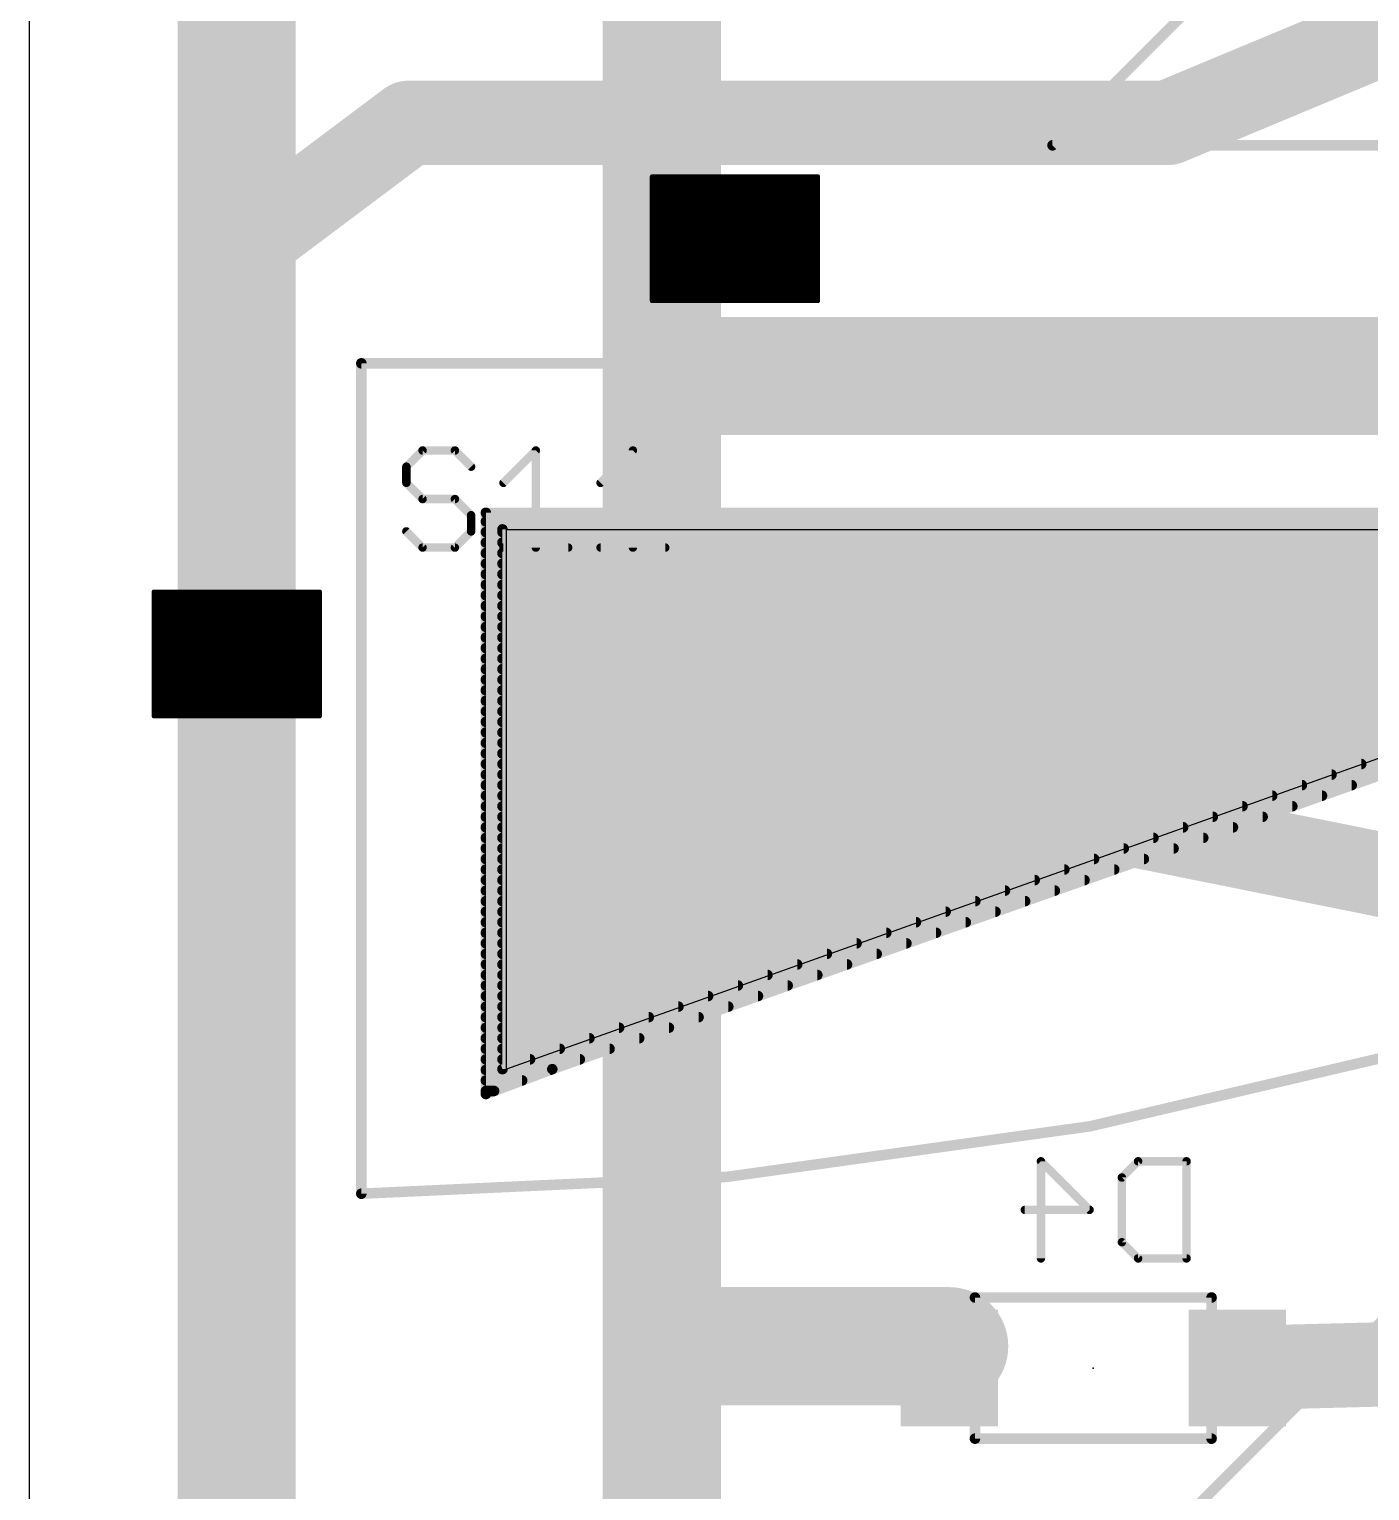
# Model space of a CAD drawing. Extents: x 0 to 82, y 0 to 110.
# Drawn here: x 0 to 16.15, y 40.42 to 58.02 of the extents above; entities that cross this region are included whole.
import ezdxf

# ---------------------------------------------------------------- set-up
doc = ezdxf.new("R2010")
doc.units = 0
for name, color, linetype in [('1', 22, 'CONTINUOUS'), ('16', 175, 'CONTINUOUS'), ('17', 82, 'CONTINUOUS'), ('18', 82, 'CONTINUOUS'), ('20', 7, 'CONTINUOUS'), ('21', 253, 'CONTINUOUS'), ('22', 253, 'CONTINUOUS'), ('23', 7, 'CONTINUOUS'), ('24', 7, 'CONTINUOUS'), ('25', 253, 'CONTINUOUS'), ('26', 253, 'CONTINUOUS'), ('29', 253, 'CONTINUOUS'), ('30', 253, 'CONTINUOUS'), ('31', 253, 'CONTINUOUS'), ('32', 253, 'CONTINUOUS')]:
    doc.layers.add(name, color=color, linetype=linetype)

# ---------------------------------------------------------------- blocks, each defined once
blk = doc.blocks.new('RECT')
blk.add_solid([(-0.5, -0.5), (0.5, -0.5), (-0.5, 0.5), (0.5, 0.5)])
blk = doc.blocks.new('ROUNDP')
at = {"const_width": 0.5}
blk.add_lwpolyline([(0, -0.25, 1), (0, 0.25, 1), (0, -0.25)], format="xyb", dxfattribs=at)
blk = doc.blocks.new('ROUNDV')
at = {"const_width": 0.5}
blk.add_lwpolyline([(0, -0.25, 1), (0, 0.25, 1), (0, -0.25)], format="xyb", dxfattribs=at)

msp = doc.modelspace()

# ---------------------------------------------------------------- linework, layer by layer
at = {"layer": '1'}
for p, q in [((5.75, 52), (22.5172, 52)), ((5.75, 45.5), (5.75, 52)), ((22.6017, 51.5065), (5.75, 45.5))]:
    msp.add_line(p, q, dxfattribs=at)
for points, const_width in [([(13.716, 56.896), (19.812, 59.436)], 1.016), ([(2.54, 55.372), (4.572, 56.896)], 1.016), ([(4.572, 56.896), (13.716, 56.896)], 1.016), ([(2.58, 54.396), (2.54, 55.372)], 1.016), ([(2.5, 50.5), (2.58, 54.396)], 1.016), ([(3.5, 51.25), (1.5, 51.25)], 0.05), ([(1.5, 51.25), (1.5, 49.75)], 0.05), ([(3.5, 51.25), (1.5, 51.25)], 0.05), ([(3.5, 51.2), (1.5, 51.2)], 0.05), ([(3.5, 49.75), (3.5, 51.25)], 0.05), ([(3.5, 51.15), (1.5, 51.15)], 0.05), ([(3.5, 51.1), (1.5, 51.1)], 0.05), ([(3.5, 51.05), (1.5, 51.05)], 0.05), ([(3.5, 51), (1.5, 51)], 0.05), ([(3.5, 50.95), (1.5, 50.95)], 0.05), ([(3.5, 50.9), (1.5, 50.9)], 0.05), ([(3.5, 50.85), (1.5, 50.85)], 0.05), ([(3.5, 50.8), (1.5, 50.8)], 0.05), ([(3.5, 50.75), (1.5, 50.75)], 0.05), ([(3.5, 50.7), (1.5, 50.7)], 0.05), ([(3.5, 50.65), (1.5, 50.65)], 0.05), ([(3.5, 50.6), (1.5, 50.6)], 0.05), ([(3.5, 50.55), (1.5, 50.55)], 0.05), ([(3.5, 50.5), (1.5, 50.5)], 0.05), ([(3.5, 50.45), (1.5, 50.45)], 0.05), ([(3.5, 50.4), (1.5, 50.4)], 0.05), ([(3.5, 50.35), (1.5, 50.35)], 0.05), ([(3.5, 50.3), (1.5, 50.3)], 0.05), ([(3.5, 50.25), (1.5, 50.25)], 0.05), ([(3.5, 50.2), (1.5, 50.2)], 0.05), ([(3.5, 50.15), (1.5, 50.15)], 0.05), ([(3.5, 50.1), (1.5, 50.1)], 0.05), ([(3.5, 50.05), (1.5, 50.05)], 0.05), ([(3.5, 50), (1.5, 50)], 0.05), ([(3.5, 49.95), (1.5, 49.95)], 0.05), ([(3.5, 49.9), (1.5, 49.9)], 0.05), ([(3.5, 49.85), (1.5, 49.85)], 0.05), ([(3.5, 49.8), (1.5, 49.8)], 0.05), ([(1.5, 49.75), (3.5, 49.75)], 0.05), ([(11.684, 48.768), (6.6, 48.9)], 1.016)]:
    msp.add_lwpolyline(points, dxfattribs=dict(at, const_width=const_width))
for points, const_width in [([(4.572, 57.15, 1), (4.572, 56.642)], 0.508), ([(4.7244, 56.6928, 1), (4.4196, 57.0992)], 0.508), ([(13.6183, 57.1305, 1), (13.8137, 56.6615)], 0.508), ([(13.716, 56.642, 1), (13.716, 57.15)], 0.508), ([(2.7938, 55.3824, 1), (2.2862, 55.3616)], 0.508), ([(2.3876, 55.5752, 1), (2.6924, 55.1688)], 0.508), ([(2.8339, 54.3908, 1), (2.3261, 54.4012)], 0.508), ([(2.3262, 54.3856, 1), (2.8338, 54.4064)], 0.508), ([(1.5, 51.2625, 1), (1.5, 51.2375)], 0.025), ([(1.5125, 51.25, 1), (1.4875, 51.25)], 0.025), ([(1.5, 51.2625, 1), (1.5, 51.2375)], 0.025), ([(1.5, 51.2125, 1), (1.5, 51.1875)], 0.025), ([(3.5125, 51.25, 1), (3.4875, 51.25)], 0.025), ([(3.5, 51.2375, 1), (3.5, 51.2625)], 0.025), ([(3.5, 51.2375, 1), (3.5, 51.2625)], 0.025), ([(3.5, 51.1875, 1), (3.5, 51.2125)], 0.025), ([(1.5, 51.1625, 1), (1.5, 51.1375)], 0.025), ([(1.5, 51.1125, 1), (1.5, 51.0875)], 0.025), ([(1.5, 51.0625, 1), (1.5, 51.0375)], 0.025), ([(3.5, 51.1375, 1), (3.5, 51.1625)], 0.025), ([(3.5, 51.0875, 1), (3.5, 51.1125)], 0.025), ([(3.5, 51.0375, 1), (3.5, 51.0625)], 0.025), ([(1.5, 51.0125, 1), (1.5, 50.9875)], 0.025), ([(1.5, 50.9625, 1), (1.5, 50.9375)], 0.025), ([(1.5, 50.9125, 1), (1.5, 50.8875)], 0.025), ([(1.5, 50.8625, 1), (1.5, 50.8375)], 0.025), ([(3.5, 50.9875, 1), (3.5, 51.0125)], 0.025), ([(3.5, 50.9375, 1), (3.5, 50.9625)], 0.025), ([(3.5, 50.8875, 1), (3.5, 50.9125)], 0.025), ([(3.5, 50.8375, 1), (3.5, 50.8625)], 0.025), ([(1.5, 50.8125, 1), (1.5, 50.7875)], 0.025), ([(1.5, 50.7625, 1), (1.5, 50.7375)], 0.025), ([(1.5, 50.7125, 1), (1.5, 50.6875)], 0.025), ([(2.2461, 50.5052, 1), (2.7539, 50.4948)], 0.508), ([(3.5, 50.7875, 1), (3.5, 50.8125)], 0.025), ([(3.5, 50.7375, 1), (3.5, 50.7625)], 0.025), ([(3.5, 50.6875, 1), (3.5, 50.7125)], 0.025), ([(1.5, 50.6625, 1), (1.5, 50.6375)], 0.025), ([(1.5, 50.6125, 1), (1.5, 50.5875)], 0.025), ([(1.5, 50.5625, 1), (1.5, 50.5375)], 0.025), ([(1.5, 50.5125, 1), (1.5, 50.4875)], 0.025), ([(3.5, 50.6375, 1), (3.5, 50.6625)], 0.025), ([(3.5, 50.5875, 1), (3.5, 50.6125)], 0.025), ([(3.5, 50.5375, 1), (3.5, 50.5625)], 0.025), ([(3.5, 50.4875, 1), (3.5, 50.5125)], 0.025), ([(1.5, 50.4625, 1), (1.5, 50.4375)], 0.025), ([(1.5, 50.4125, 1), (1.5, 50.3875)], 0.025), ([(1.5, 50.3625, 1), (1.5, 50.3375)], 0.025), ([(3.5, 50.4375, 1), (3.5, 50.4625)], 0.025), ([(3.5, 50.3875, 1), (3.5, 50.4125)], 0.025), ([(3.5, 50.3375, 1), (3.5, 50.3625)], 0.025), ([(1.5, 50.3125, 1), (1.5, 50.2875)], 0.025), ([(1.5, 50.2625, 1), (1.5, 50.2375)], 0.025), ([(1.5, 50.2125, 1), (1.5, 50.1875)], 0.025), ([(1.5, 50.1625, 1), (1.5, 50.1375)], 0.025), ([(3.5, 50.2875, 1), (3.5, 50.3125)], 0.025), ([(3.5, 50.2375, 1), (3.5, 50.2625)], 0.025), ([(3.5, 50.1875, 1), (3.5, 50.2125)], 0.025), ([(3.5, 50.1375, 1), (3.5, 50.1625)], 0.025), ([(1.5, 50.1125, 1), (1.5, 50.0875)], 0.025), ([(1.5, 50.0625, 1), (1.5, 50.0375)], 0.025), ([(1.5, 50.0125, 1), (1.5, 49.9875)], 0.025), ([(3.5, 50.0875, 1), (3.5, 50.1125)], 0.025), ([(3.5, 50.0375, 1), (3.5, 50.0625)], 0.025), ([(3.5, 49.9875, 1), (3.5, 50.0125)], 0.025), ([(1.5, 49.9625, 1), (1.5, 49.9375)], 0.025), ([(1.5, 49.9125, 1), (1.5, 49.8875)], 0.025), ([(1.5, 49.8625, 1), (1.5, 49.8375)], 0.025), ([(1.5, 49.8125, 1), (1.5, 49.7875)], 0.025), ([(3.5, 49.9375, 1), (3.5, 49.9625)], 0.025), ([(3.5, 49.8875, 1), (3.5, 49.9125)], 0.025), ([(3.5, 49.8375, 1), (3.5, 49.8625)], 0.025), ([(3.5, 49.7875, 1), (3.5, 49.8125)], 0.025), ([(1.5, 49.7625, 1), (1.5, 49.7375)], 0.025), ([(1.4875, 49.75, 1), (1.5125, 49.75)], 0.025), ([(3.4875, 49.75, 1), (3.5125, 49.75)], 0.025), ([(3.5, 49.7375, 1), (3.5, 49.7625)], 0.025), ([(6.6066, 49.1539, 1), (6.5934, 48.6461)], 0.508), ([(11.6774, 48.5141, 1), (11.6906, 49.0219)], 0.508)]:
    msp.add_lwpolyline(points, format="xyb", dxfattribs=dict(at, const_width=const_width))
at = {"layer": '16'}
for points, const_width in [([(7.62, 62.484), (7.62, 53.848)], 1.4224), ([(2.5, 59.944), (2.5, 38.14)], 1.4224), ([(7.62, 53.848), (7.62, 42.164)], 1.4224), ([(18.386, 53.848), (7.62, 53.848)], 1.4224), ([(41, 42.875), (11.684, 48.768)], 1.016), ([(7.62, 42.164), (7.62, 29.972)], 1.4224), ([(11.081, 42.164), (7.62, 42.164)], 1.4224), ([(11.081, 41.9), (11.081, 42.164)], 1.016), ([(14.551, 41.9), (24.892, 42.164)], 1.016)]:
    msp.add_lwpolyline(points, dxfattribs=dict(at, const_width=const_width))
for points, const_width in [([(7.9756, 53.848, 1), (7.2644, 53.848)], 0.7112), ([(7.62, 54.2036, 1), (7.62, 53.4924)], 0.7112), ([(7.2644, 53.848, 1), (7.9756, 53.848)], 0.7112), ([(11.7341, 49.017, 1), (11.6339, 48.519)], 0.508), ([(7.9756, 42.164, 1), (7.2644, 42.164)], 0.7112), ([(7.62, 42.5196, 1), (7.62, 41.8084)], 0.7112), ([(11.081, 41.8084, 1), (11.081, 42.5196)], 0.7112), ([(11.335, 42.164, 1), (10.827, 42.164)], 0.508), ([(7.2644, 42.164, 1), (7.9756, 42.164)], 0.7112), ([(14.5445, 42.1539, 1), (14.5575, 41.6461)], 0.508), ([(10.827, 41.9, 1), (11.335, 41.9)], 0.508)]:
    msp.add_lwpolyline(points, format="xyb", dxfattribs=dict(at, const_width=const_width))
at = {"layer": '20'}
msp.add_line((0, 109.5), (0, 0), dxfattribs=at)
at = {"layer": '21', "const_width": 0.127}
for points in [[(17.325, 61.625), (12.325, 56.625)], [(12.325, 56.625), (38.625, 56.625)], [(30.3, 54), (4, 54)], [(4, 54), (4, 44)], [(18.2, 44.375), (13.2, 39.375)]]:
    msp.add_lwpolyline(points, dxfattribs=at)
at = {"layer": '21'}
for points, const_width in [([(12.3025, 56.6475, 1), (12.3475, 56.6025)], 0.0635), ([(12.325, 56.6568, 1), (12.325, 56.5932)], 0.0635), ([(4, 54.0318, 1), (4, 53.9682)], 0.0635), ([(4.0317, 54, 1), (3.9682, 54)], 0.0635), ([(4, 44, 0.1158), (25.3, 49)], 0.127), ([(4, 44.0318, 1), (4, 43.9682)], 0.0635), ([(3.9682, 44, 1), (4.0317, 44)], 0.0635)]:
    msp.add_lwpolyline(points, format="xyb", dxfattribs=dict(at, const_width=const_width))
at = {"layer": '22', "const_width": 0.0635}
for points in [[(11.4228, 42.75, 1), (11.3592, 42.75)], [(11.391, 42.7818, 1), (11.391, 42.7182)], [(14.2728, 42.75, 1), (14.2093, 42.75)], [(14.241, 42.7182, 1), (14.241, 42.7818)], [(11.3592, 41.05, 1), (11.4228, 41.05)], [(11.391, 41.0818, 1), (11.391, 41.0183)], [(14.2093, 41.05, 1), (14.2728, 41.05)], [(14.241, 41.0183, 1), (14.241, 41.0818)]]:
    msp.add_lwpolyline(points, format="xyb", dxfattribs=at)
at = {"layer": '22', "const_width": 0.127}
for points in [[(14.241, 42.75), (11.391, 42.75)], [(11.391, 42.75), (11.391, 41.05)], [(14.241, 41.05), (14.241, 42.75)], [(11.391, 41.05), (14.241, 41.05)]]:
    msp.add_lwpolyline(points, dxfattribs=at)
at = {"layer": '23'}
msp.add_point((4, 54), dxfattribs=at)
at = {"layer": '24'}
msp.add_point((12.816, 41.9), dxfattribs=at)
at = {"layer": '25', "const_width": 0.1016}
for points in [[(4.7375, 52.9502), (4.5426, 52.7553)], [(5.1273, 52.9502), (4.7375, 52.9502)], [(5.3222, 52.7553), (5.1273, 52.9502)], [(5.712, 52.5604), (6.1018, 52.9502)], [(6.1018, 52.9502), (6.1018, 51.7808)], [(6.8814, 52.5604), (7.2712, 52.9502)], [(7.2712, 52.9502), (7.2712, 51.7808)], [(4.5426, 52.7553), (4.5426, 52.5604)], [(4.5426, 52.5604), (4.7375, 52.3655)], [(4.7375, 52.3655), (5.1273, 52.3655)], [(5.1273, 52.3655), (5.3222, 52.1706)], [(5.3222, 52.1706), (5.3222, 51.9757)], [(4.7375, 51.7808), (4.5426, 51.9757)], [(5.3222, 51.9757), (5.1273, 51.7808)], [(5.1273, 51.7808), (4.7375, 51.7808)], [(5.712, 51.7808), (6.4916, 51.7808)], [(6.8814, 51.7808), (7.661, 51.7808)]]:
    msp.add_lwpolyline(points, dxfattribs=at)
at = {"layer": '25', "const_width": 0.0508}
for points in [[(4.7375, 52.9756, 1), (4.7375, 52.9248)], [(4.7555, 52.9322, 1), (4.7195, 52.9682)], [(5.1453, 52.9682, 1), (5.1093, 52.9322)], [(5.1273, 52.9248, 1), (5.1273, 52.9756)], [(6.1272, 52.9502, 1), (6.0764, 52.9502)], [(6.1198, 52.9322, 1), (6.0838, 52.9682)], [(7.2966, 52.9502, 1), (7.2458, 52.9502)], [(7.2892, 52.9322, 1), (7.2532, 52.9682)], [(4.568, 52.7553, 1), (4.5172, 52.7553)], [(4.5246, 52.7733, 1), (4.5606, 52.7373)], [(5.3042, 52.7373, 1), (5.3402, 52.7733)], [(4.5606, 52.5784, 1), (4.5246, 52.5424)], [(4.5172, 52.5604, 1), (4.568, 52.5604)], [(5.694, 52.5784, 1), (5.73, 52.5424)], [(6.8634, 52.5784, 1), (6.8994, 52.5424)], [(4.7375, 52.3909, 1), (4.7375, 52.3401)], [(4.7195, 52.3475, 1), (4.7555, 52.3835)], [(5.1453, 52.3835, 1), (5.1093, 52.3475)], [(5.1273, 52.3401, 1), (5.1273, 52.3909)], [(5.3476, 52.1706, 1), (5.2968, 52.1706)], [(5.3042, 52.1526, 1), (5.3402, 52.1886)], [(4.5606, 51.9937, 1), (4.5246, 51.9577)], [(5.2968, 51.9757, 1), (5.3476, 51.9757)], [(5.3402, 51.9577, 1), (5.3042, 51.9937)], [(4.7375, 51.8062, 1), (4.7375, 51.7554)], [(4.7195, 51.7628, 1), (4.7555, 51.7988)], [(5.1093, 51.7988, 1), (5.1453, 51.7628)], [(5.1273, 51.7554, 1), (5.1273, 51.8062)], [(5.712, 51.8062, 1), (5.712, 51.7554)], [(6.0764, 51.7808, 1), (6.1272, 51.7808)], [(6.4916, 51.7554, 1), (6.4916, 51.8062)], [(6.8814, 51.8062, 1), (6.8814, 51.7554)], [(7.2458, 51.7808, 1), (7.2966, 51.7808)], [(7.661, 51.7554, 1), (7.661, 51.8062)]]:
    msp.add_lwpolyline(points, format="xyb", dxfattribs=at)
at = {"layer": '26', "const_width": 0.0508}
for points in [[(12.2041, 44.4082, 1), (12.1681, 44.3722)], [(12.2115, 44.3902, 1), (12.1607, 44.3902)], [(13.3555, 44.4156, 1), (13.3555, 44.3648)], [(13.3735, 44.3722, 1), (13.3375, 44.4082)], [(13.9656, 44.3902, 1), (13.9148, 44.3902)], [(13.9402, 44.3648, 1), (13.9402, 44.4156)], [(13.1426, 44.2133, 1), (13.1786, 44.1773)], [(13.186, 44.1953, 1), (13.1352, 44.1953)], [(11.9912, 43.8309, 1), (11.9912, 43.7801)], [(12.7528, 43.7875, 1), (12.7888, 43.8235)], [(12.7708, 43.7801, 1), (12.7708, 43.8309)], [(13.1786, 43.4337, 1), (13.1426, 43.3977)], [(13.1352, 43.4157, 1), (13.186, 43.4157)], [(12.1607, 43.2208, 1), (12.2115, 43.2208)], [(13.3555, 43.2462, 1), (13.3555, 43.1954)], [(13.3375, 43.2028, 1), (13.3735, 43.2388)], [(13.9148, 43.2208, 1), (13.9656, 43.2208)], [(13.9402, 43.1954, 1), (13.9402, 43.2462)]]:
    msp.add_lwpolyline(points, format="xyb", dxfattribs=at)
at = {"layer": '26', "const_width": 0.1016}
for points in [[(12.1861, 43.2208), (12.1861, 44.3902)], [(12.1861, 44.3902), (12.7708, 43.8055)], [(13.1606, 44.1953), (13.3555, 44.3902)], [(13.3555, 44.3902), (13.9402, 44.3902)], [(13.9402, 44.3902), (13.9402, 43.2208)], [(13.1606, 43.4157), (13.1606, 44.1953)], [(12.7708, 43.8055), (11.9912, 43.8055)], [(13.3555, 43.2208), (13.1606, 43.4157)], [(13.9402, 43.2208), (13.3555, 43.2208)]]:
    msp.add_lwpolyline(points, dxfattribs=at)
at = {"layer": '29'}
for points, const_width in [([(9.5, 56.25), (7.5, 56.25)], 0.05), ([(7.5, 56.25), (7.5, 54.75)], 0.05), ([(9.5, 56.25), (7.5, 56.25)], 0.05), ([(9.5, 56.2), (7.5, 56.2)], 0.05), ([(9.5, 56.15), (7.5, 56.15)], 0.05), ([(9.5, 54.75), (9.5, 56.25)], 0.05), ([(9.5, 56.1), (7.5, 56.1)], 0.05), ([(9.5, 56.05), (7.5, 56.05)], 0.05), ([(9.5, 56), (7.5, 56)], 0.05), ([(9.5, 55.95), (7.5, 55.95)], 0.05), ([(9.5, 55.9), (7.5, 55.9)], 0.05), ([(9.5, 55.85), (7.5, 55.85)], 0.05), ([(9.5, 55.8), (7.5, 55.8)], 0.05), ([(9.5, 55.75), (7.5, 55.75)], 0.05), ([(9.5, 55.7), (7.5, 55.7)], 0.05), ([(9.5, 55.65), (7.5, 55.65)], 0.05), ([(9.5, 55.6), (7.5, 55.6)], 0.05), ([(9.5, 55.55), (7.5, 55.55)], 0.05), ([(9.5, 55.5), (7.5, 55.5)], 0.05), ([(9.5, 55.45), (7.5, 55.45)], 0.05), ([(9.5, 55.4), (7.5, 55.4)], 0.05), ([(9.5, 55.35), (7.5, 55.35)], 0.05), ([(9.5, 55.3), (7.5, 55.3)], 0.05), ([(9.5, 55.25), (7.5, 55.25)], 0.05), ([(9.5, 55.2), (7.5, 55.2)], 0.05), ([(9.5, 55.15), (7.5, 55.15)], 0.05), ([(9.5, 55.1), (7.5, 55.1)], 0.05), ([(9.5, 55.05), (7.5, 55.05)], 0.05), ([(9.5, 55), (7.5, 55)], 0.05), ([(9.5, 54.95), (7.5, 54.95)], 0.05), ([(9.5, 54.9), (7.5, 54.9)], 0.05), ([(9.5, 54.85), (7.5, 54.85)], 0.05), ([(9.5, 54.8), (7.5, 54.8)], 0.05), ([(7.5, 54.75), (9.5, 54.75)], 0.05), ([(5.5, 52.2), (5.5, 45.2)], 0.127), ([(25.2, 52.2), (5.5, 52.2)], 0.127), ([(24.885, 52.095), (5.5, 52.095)], 0.127), ([(24.5099, 51.968), (5.5, 51.968)], 0.127), ([(6.3, 45.5), (24.6, 52)], 0.127), ([(24.1524, 51.841), (5.5, 51.841)], 0.127), ([(23.7948, 51.714), (5.5, 51.714)], 0.127), ([(23.4372, 51.587), (5.5, 51.587)], 0.127), ([(23.0797, 51.46), (5.5, 51.46)], 0.127), ([(22.7221, 51.333), (5.5, 51.333)], 0.127), ([(22.3646, 51.206), (5.5, 51.206)], 0.127), ([(22.007, 51.079), (5.5, 51.079)], 0.127), ([(21.6495, 50.952), (5.5, 50.952)], 0.127), ([(21.2919, 50.825), (5.5, 50.825)], 0.127), ([(20.9344, 50.698), (5.5, 50.698)], 0.127), ([(20.5768, 50.571), (5.5, 50.571)], 0.127), ([(20.2193, 50.444), (5.5, 50.444)], 0.127), ([(19.8617, 50.317), (5.5, 50.317)], 0.127), ([(19.5042, 50.19), (5.5, 50.19)], 0.127), ([(19.1466, 50.063), (5.5, 50.063)], 0.127), ([(18.789, 49.936), (5.5, 49.936)], 0.127), ([(18.4315, 49.809), (5.5, 49.809)], 0.127), ([(18.0739, 49.682), (5.5, 49.682)], 0.127), ([(17.7164, 49.555), (5.5, 49.555)], 0.127), ([(17.3588, 49.428), (5.5, 49.428)], 0.127), ([(17.0013, 49.301), (5.5, 49.301)], 0.127), ([(16.6437, 49.174), (5.5, 49.174)], 0.127), ([(16.2862, 49.047), (5.5, 49.047)], 0.127), ([(15.9286, 48.92), (5.5, 48.92)], 0.127), ([(15.5711, 48.793), (5.5, 48.793)], 0.127), ([(15.2135, 48.666), (5.5, 48.666)], 0.127), ([(14.856, 48.539), (5.5, 48.539)], 0.127), ([(14.4984, 48.412), (5.5, 48.412)], 0.127), ([(14.1408, 48.285), (5.5, 48.285)], 0.127), ([(13.7833, 48.158), (5.5, 48.158)], 0.127), ([(13.4257, 48.031), (5.5, 48.031)], 0.127), ([(13.0682, 47.904), (5.5, 47.904)], 0.127), ([(12.7106, 47.777), (5.5, 47.777)], 0.127), ([(12.3531, 47.65), (5.5, 47.65)], 0.127), ([(11.9955, 47.523), (5.5, 47.523)], 0.127), ([(11.638, 47.396), (5.5, 47.396)], 0.127), ([(11.2804, 47.269), (5.5, 47.269)], 0.127), ([(10.9229, 47.142), (5.5, 47.142)], 0.127), ([(10.5653, 47.015), (5.5, 47.015)], 0.127), ([(10.2078, 46.888), (5.5, 46.888)], 0.127), ([(9.8502, 46.761), (5.5, 46.761)], 0.127), ([(9.4926, 46.634), (5.5, 46.634)], 0.127), ([(9.1351, 46.507), (5.5, 46.507)], 0.127), ([(8.7775, 46.38), (5.5, 46.38)], 0.127), ([(8.42, 46.253), (5.5, 46.253)], 0.127), ([(8.0624, 46.126), (5.5, 46.126)], 0.127), ([(7.7049, 45.999), (5.5, 45.999)], 0.127), ([(7.3473, 45.872), (5.5, 45.872)], 0.127), ([(6.9898, 45.745), (5.5, 45.745)], 0.127), ([(6.6322, 45.618), (5.5, 45.618)], 0.127), ([(5.5, 45.2), (6.3, 45.5)], 0.127), ([(6.276, 45.491), (5.5, 45.491)], 0.127), ([(5.9373, 45.364), (5.5, 45.364)], 0.127), ([(5.5987, 45.237), (5.5, 45.237)], 0.127)]:
    msp.add_lwpolyline(points, dxfattribs=dict(at, const_width=const_width))
for points, const_width in [([(7.5, 56.2625, 1), (7.5, 56.2375)], 0.025), ([(7.5125, 56.25, 1), (7.4875, 56.25)], 0.025), ([(7.5, 56.2625, 1), (7.5, 56.2375)], 0.025), ([(7.5, 56.2125, 1), (7.5, 56.1875)], 0.025), ([(7.5, 56.1625, 1), (7.5, 56.1375)], 0.025), ([(9.5125, 56.25, 1), (9.4875, 56.25)], 0.025), ([(9.5, 56.2375, 1), (9.5, 56.2625)], 0.025), ([(9.5, 56.2375, 1), (9.5, 56.2625)], 0.025), ([(9.5, 56.1875, 1), (9.5, 56.2125)], 0.025), ([(9.5, 56.1375, 1), (9.5, 56.1625)], 0.025), ([(7.5, 56.1125, 1), (7.5, 56.0875)], 0.025), ([(7.5, 56.0625, 1), (7.5, 56.0375)], 0.025), ([(7.5, 56.0125, 1), (7.5, 55.9875)], 0.025), ([(7.5, 55.9625, 1), (7.5, 55.9375)], 0.025), ([(9.5, 56.0875, 1), (9.5, 56.1125)], 0.025), ([(9.5, 56.0375, 1), (9.5, 56.0625)], 0.025), ([(9.5, 55.9875, 1), (9.5, 56.0125)], 0.025), ([(9.5, 55.9375, 1), (9.5, 55.9625)], 0.025), ([(7.5, 55.9125, 1), (7.5, 55.8875)], 0.025), ([(7.5, 55.8625, 1), (7.5, 55.8375)], 0.025), ([(7.5, 55.8125, 1), (7.5, 55.7875)], 0.025), ([(9.5, 55.8875, 1), (9.5, 55.9125)], 0.025), ([(9.5, 55.8375, 1), (9.5, 55.8625)], 0.025), ([(9.5, 55.7875, 1), (9.5, 55.8125)], 0.025), ([(7.5, 55.7625, 1), (7.5, 55.7375)], 0.025), ([(7.5, 55.7125, 1), (7.5, 55.6875)], 0.025), ([(7.5, 55.6625, 1), (7.5, 55.6375)], 0.025), ([(7.5, 55.6125, 1), (7.5, 55.5875)], 0.025), ([(9.5, 55.7375, 1), (9.5, 55.7625)], 0.025), ([(9.5, 55.6875, 1), (9.5, 55.7125)], 0.025), ([(9.5, 55.6375, 1), (9.5, 55.6625)], 0.025), ([(9.5, 55.5875, 1), (9.5, 55.6125)], 0.025), ([(7.5, 55.5625, 1), (7.5, 55.5375)], 0.025), ([(7.5, 55.5125, 1), (7.5, 55.4875)], 0.025), ([(7.5, 55.4625, 1), (7.5, 55.4375)], 0.025), ([(9.5, 55.5375, 1), (9.5, 55.5625)], 0.025), ([(9.5, 55.4875, 1), (9.5, 55.5125)], 0.025), ([(9.5, 55.4375, 1), (9.5, 55.4625)], 0.025), ([(7.5, 55.4125, 1), (7.5, 55.3875)], 0.025), ([(7.5, 55.3625, 1), (7.5, 55.3375)], 0.025), ([(7.5, 55.3125, 1), (7.5, 55.2875)], 0.025), ([(7.5, 55.2625, 1), (7.5, 55.2375)], 0.025), ([(9.5, 55.3875, 1), (9.5, 55.4125)], 0.025), ([(9.5, 55.3375, 1), (9.5, 55.3625)], 0.025), ([(9.5, 55.2875, 1), (9.5, 55.3125)], 0.025), ([(9.5, 55.2375, 1), (9.5, 55.2625)], 0.025), ([(7.5, 55.2125, 1), (7.5, 55.1875)], 0.025), ([(7.5, 55.1625, 1), (7.5, 55.1375)], 0.025), ([(7.5, 55.1125, 1), (7.5, 55.0875)], 0.025), ([(9.5, 55.1875, 1), (9.5, 55.2125)], 0.025), ([(9.5, 55.1375, 1), (9.5, 55.1625)], 0.025), ([(9.5, 55.0875, 1), (9.5, 55.1125)], 0.025), ([(7.5, 55.0625, 1), (7.5, 55.0375)], 0.025), ([(7.5, 55.0125, 1), (7.5, 54.9875)], 0.025), ([(7.5, 54.9625, 1), (7.5, 54.9375)], 0.025), ([(7.5, 54.9125, 1), (7.5, 54.8875)], 0.025), ([(9.5, 55.0375, 1), (9.5, 55.0625)], 0.025), ([(9.5, 54.9875, 1), (9.5, 55.0125)], 0.025), ([(9.5, 54.9375, 1), (9.5, 54.9625)], 0.025), ([(9.5, 54.8875, 1), (9.5, 54.9125)], 0.025), ([(7.5, 54.8625, 1), (7.5, 54.8375)], 0.025), ([(7.5, 54.8125, 1), (7.5, 54.7875)], 0.025), ([(7.5, 54.7625, 1), (7.5, 54.7375)], 0.025), ([(7.4875, 54.75, 1), (7.5125, 54.75)], 0.025), ([(9.4875, 54.75, 1), (9.5125, 54.75)], 0.025), ([(9.5, 54.8375, 1), (9.5, 54.8625)], 0.025), ([(9.5, 54.7875, 1), (9.5, 54.8125)], 0.025), ([(9.5, 54.7375, 1), (9.5, 54.7625)], 0.025), ([(5.5, 52.2318, 1), (5.5, 52.1683)], 0.0635), ([(5.5, 52.1268, 1), (5.5, 52.0633)], 0.0635), ([(5.5317, 52.2, 1), (5.4683, 52.2)], 0.0635), ([(5.5, 51.9998, 1), (5.5, 51.9363)], 0.0635), ([(5.5, 51.8728, 1), (5.5, 51.8092)], 0.0635), ([(5.5, 51.7458, 1), (5.5, 51.6823)], 0.0635), ([(5.5, 51.6188, 1), (5.5, 51.5553)], 0.0635), ([(5.5, 51.4918, 1), (5.5, 51.4282)], 0.0635), ([(5.5, 51.3648, 1), (5.5, 51.3013)], 0.0635), ([(5.5, 51.2378, 1), (5.5, 51.1743)], 0.0635), ([(5.5, 51.1108, 1), (5.5, 51.0472)], 0.0635), ([(5.5, 50.9838, 1), (5.5, 50.9203)], 0.0635), ([(5.5, 50.8568, 1), (5.5, 50.7933)], 0.0635), ([(5.5, 50.7298, 1), (5.5, 50.6662)], 0.0635), ([(5.5, 50.6028, 1), (5.5, 50.5393)], 0.0635), ([(5.5, 50.4758, 1), (5.5, 50.4123)], 0.0635), ([(5.5, 50.3488, 1), (5.5, 50.2852)], 0.0635), ([(5.5, 50.2218, 1), (5.5, 50.1583)], 0.0635), ([(5.5, 50.0948, 1), (5.5, 50.0312)], 0.0635), ([(5.5, 49.9678, 1), (5.5, 49.9042)], 0.0635), ([(5.5, 49.8408, 1), (5.5, 49.7773)], 0.0635), ([(5.5, 49.7138, 1), (5.5, 49.6502)], 0.0635), ([(5.5, 49.5868, 1), (5.5, 49.5232)], 0.0635), ([(5.5, 49.4598, 1), (5.5, 49.3963)], 0.0635), ([(5.5, 49.3328, 1), (5.5, 49.2692)], 0.0635), ([(5.5, 49.2058, 1), (5.5, 49.1422)], 0.0635), ([(5.5, 49.0788, 1), (5.5, 49.0153)], 0.0635), ([(5.5, 48.9518, 1), (5.5, 48.8882)], 0.0635), ([(15.9286, 48.8882, 1), (15.9286, 48.9518)], 0.0635), ([(5.5, 48.8248, 1), (5.5, 48.7612)], 0.0635), ([(15.5711, 48.7612, 1), (15.5711, 48.8248)], 0.0635), ([(5.5, 48.5708, 1), (5.5, 48.5072)], 0.0635), ([(5.5, 48.6978, 1), (5.5, 48.6343)], 0.0635), ([(14.856, 48.5072, 1), (14.856, 48.5708)], 0.0635), ([(15.2135, 48.6343, 1), (15.2135, 48.6978)], 0.0635), ([(5.5, 48.4438, 1), (5.5, 48.3802)], 0.0635), ([(14.4984, 48.3802, 1), (14.4984, 48.4438)], 0.0635), ([(5.5, 48.3168, 1), (5.5, 48.2533)], 0.0635), ([(14.1408, 48.2533, 1), (14.1408, 48.3168)], 0.0635), ([(5.5, 48.1898, 1), (5.5, 48.1262)], 0.0635), ([(5.5, 48.0628, 1), (5.5, 47.9992)], 0.0635), ([(13.4257, 47.9992, 1), (13.4257, 48.0628)], 0.0635), ([(13.7833, 48.1262, 1), (13.7833, 48.1898)], 0.0635), ([(5.5, 47.9358, 1), (5.5, 47.8723)], 0.0635), ([(13.0682, 47.8723, 1), (13.0682, 47.9358)], 0.0635), ([(5.5, 47.8088, 1), (5.5, 47.7452)], 0.0635), ([(5.5, 47.6818, 1), (5.5, 47.6183)], 0.0635), ([(12.3531, 47.6183, 1), (12.3531, 47.6818)], 0.0635), ([(12.7106, 47.7452, 1), (12.7106, 47.8088)], 0.0635), ([(5.5, 47.5548, 1), (5.5, 47.4913)], 0.0635), ([(11.9955, 47.4913, 1), (11.9955, 47.5548)], 0.0635), ([(5.5, 47.4278, 1), (5.5, 47.3642)], 0.0635), ([(11.638, 47.3642, 1), (11.638, 47.4278)], 0.0635), ([(5.5, 47.3008, 1), (5.5, 47.2373)], 0.0635), ([(5.5, 47.1738, 1), (5.5, 47.1103)], 0.0635), ([(10.9229, 47.1103, 1), (10.9229, 47.1738)], 0.0635), ([(11.2804, 47.2373, 1), (11.2804, 47.3008)], 0.0635), ([(5.5, 47.0468, 1), (5.5, 46.9832)], 0.0635), ([(10.5653, 46.9832, 1), (10.5653, 47.0468)], 0.0635), ([(5.5, 46.9198, 1), (5.5, 46.8563)], 0.0635), ([(5.5, 46.7928, 1), (5.5, 46.7293)], 0.0635), ([(9.8502, 46.7293, 1), (9.8502, 46.7928)], 0.0635), ([(10.2078, 46.8563, 1), (10.2078, 46.9198)], 0.0635), ([(5.5, 46.6658, 1), (5.5, 46.6022)], 0.0635), ([(9.4926, 46.6022, 1), (9.4926, 46.6658)], 0.0635), ([(5.5, 46.5388, 1), (5.5, 46.4753)], 0.0635), ([(9.1351, 46.4753, 1), (9.1351, 46.5388)], 0.0635), ([(5.5, 46.4118, 1), (5.5, 46.3483)], 0.0635), ([(5.5, 46.2848, 1), (5.5, 46.2212)], 0.0635), ([(8.42, 46.2212, 1), (8.42, 46.2848)], 0.0635), ([(8.7775, 46.3483, 1), (8.7775, 46.4118)], 0.0635), ([(5.5, 46.1578, 1), (5.5, 46.0943)], 0.0635), ([(8.0624, 46.0943, 1), (8.0624, 46.1578)], 0.0635), ([(5.5, 46.0308, 1), (5.5, 45.9672)], 0.0635), ([(7.7049, 45.9672, 1), (7.7049, 46.0308)], 0.0635), ([(5.5, 45.9038, 1), (5.5, 45.8402)], 0.0635), ([(5.5, 45.7768, 1), (5.5, 45.7133)], 0.0635), ([(6.9898, 45.7133, 1), (6.9898, 45.7768)], 0.0635), ([(7.3473, 45.8402, 1), (7.3473, 45.9038)], 0.0635), ([(5.5, 45.6498, 1), (5.5, 45.5862)], 0.0635), ([(6.6322, 45.5862, 1), (6.6322, 45.6498)], 0.0635), ([(5.5, 45.5228, 1), (5.5, 45.4592)], 0.0635), ([(5.5, 45.3958, 1), (5.5, 45.3323)], 0.0635), ([(5.9373, 45.3323, 1), (5.9373, 45.3958)], 0.0635), ([(6.2894, 45.5299, 1), (6.3106, 45.4701)], 0.0635), ([(6.276, 45.4592, 1), (6.276, 45.5228)], 0.0635), ([(6.3111, 45.4703, 1), (6.2889, 45.5297)], 0.0635), ([(5.5, 45.2688, 1), (5.5, 45.2052)], 0.0635), ([(5.4889, 45.2297, 1), (5.5111, 45.1703)], 0.0635), ([(5.5987, 45.2052, 1), (5.5987, 45.2688)], 0.0635), ([(5.4683, 45.2, 1), (5.5317, 45.2)], 0.0635)]:
    msp.add_lwpolyline(points, format="xyb", dxfattribs=dict(at, const_width=const_width))
at = {"layer": '31', "const_width": 0.127}
for points in [[(5.7, 52), (5.7, 45.5)], [(5.7, 45.5), (24, 52)], [(24, 52), (5.7, 52)], [(23.9099, 51.968), (5.7, 51.968)], [(23.5524, 51.841), (5.7, 51.841)], [(23.1948, 51.714), (5.7, 51.714)], [(22.8372, 51.587), (5.7, 51.587)], [(22.4797, 51.46), (5.7, 51.46)], [(22.1221, 51.333), (5.7, 51.333)], [(21.7646, 51.206), (5.7, 51.206)], [(21.407, 51.079), (5.7, 51.079)], [(21.0495, 50.952), (5.7, 50.952)], [(20.6919, 50.825), (5.7, 50.825)], [(20.3344, 50.698), (5.7, 50.698)], [(19.9768, 50.571), (5.7, 50.571)], [(19.6193, 50.444), (5.7, 50.444)], [(19.2617, 50.317), (5.7, 50.317)], [(18.9042, 50.19), (5.7, 50.19)], [(18.5466, 50.063), (5.7, 50.063)], [(18.189, 49.936), (5.7, 49.936)], [(17.8315, 49.809), (5.7, 49.809)], [(17.4739, 49.682), (5.7, 49.682)], [(17.1164, 49.555), (5.7, 49.555)], [(16.7588, 49.428), (5.7, 49.428)], [(16.4013, 49.301), (5.7, 49.301)], [(16.0437, 49.174), (5.7, 49.174)], [(15.6862, 49.047), (5.7, 49.047)], [(15.3286, 48.92), (5.7, 48.92)], [(14.9711, 48.793), (5.7, 48.793)], [(14.6135, 48.666), (5.7, 48.666)], [(14.256, 48.539), (5.7, 48.539)], [(13.8984, 48.412), (5.7, 48.412)], [(13.5408, 48.285), (5.7, 48.285)], [(13.1833, 48.158), (5.7, 48.158)], [(12.8257, 48.031), (5.7, 48.031)], [(12.4682, 47.904), (5.7, 47.904)], [(12.1106, 47.777), (5.7, 47.777)], [(11.7531, 47.65), (5.7, 47.65)], [(11.3955, 47.523), (5.7, 47.523)], [(11.038, 47.396), (5.7, 47.396)], [(10.6804, 47.269), (5.7, 47.269)], [(10.3229, 47.142), (5.7, 47.142)], [(9.9653, 47.015), (5.7, 47.015)], [(9.6078, 46.888), (5.7, 46.888)], [(9.2502, 46.761), (5.7, 46.761)], [(8.8926, 46.634), (5.7, 46.634)], [(8.5351, 46.507), (5.7, 46.507)], [(8.1775, 46.38), (5.7, 46.38)], [(7.82, 46.253), (5.7, 46.253)], [(7.4624, 46.126), (5.7, 46.126)], [(7.1049, 45.999), (5.7, 45.999)], [(6.7473, 45.872), (5.7, 45.872)], [(6.3898, 45.745), (5.7, 45.745)], [(6.0322, 45.618), (5.7, 45.618)]]:
    msp.add_lwpolyline(points, dxfattribs=at)
at = {"layer": '31', "const_width": 0.0635}
for points in [[(5.7, 52.0318, 1), (5.7, 51.9682)], [(5.7, 51.9998, 1), (5.7, 51.9363)], [(5.7317, 52, 1), (5.6683, 52)], [(5.7, 51.8728, 1), (5.7, 51.8092)], [(5.7, 51.7458, 1), (5.7, 51.6823)], [(5.7, 51.6188, 1), (5.7, 51.5553)], [(5.7, 51.4918, 1), (5.7, 51.4282)], [(5.7, 51.3648, 1), (5.7, 51.3013)], [(5.7, 51.2378, 1), (5.7, 51.1743)], [(5.7, 51.1108, 1), (5.7, 51.0472)], [(5.7, 50.9838, 1), (5.7, 50.9203)], [(5.7, 50.8568, 1), (5.7, 50.7933)], [(5.7, 50.7298, 1), (5.7, 50.6662)], [(5.7, 50.6028, 1), (5.7, 50.5393)], [(5.7, 50.4758, 1), (5.7, 50.4123)], [(5.7, 50.3488, 1), (5.7, 50.2852)], [(5.7, 50.2218, 1), (5.7, 50.1583)], [(5.7, 50.0948, 1), (5.7, 50.0312)], [(5.7, 49.9678, 1), (5.7, 49.9042)], [(5.7, 49.8408, 1), (5.7, 49.7773)], [(5.7, 49.7138, 1), (5.7, 49.6502)], [(5.7, 49.5868, 1), (5.7, 49.5232)], [(5.7, 49.4598, 1), (5.7, 49.3963)], [(5.7, 49.3328, 1), (5.7, 49.2692)], [(5.7, 49.2058, 1), (5.7, 49.1422)], [(5.7, 49.0788, 1), (5.7, 49.0153)], [(15.6862, 49.0153, 1), (15.6862, 49.0788)], [(16.0437, 49.1422, 1), (16.0437, 49.2058)], [(5.7, 48.9518, 1), (5.7, 48.8882)], [(15.3286, 48.8882, 1), (15.3286, 48.9518)], [(5.7, 48.8248, 1), (5.7, 48.7612)], [(14.9711, 48.7612, 1), (14.9711, 48.8248)], [(5.7, 48.5708, 1), (5.7, 48.5072)], [(5.7, 48.6978, 1), (5.7, 48.6343)], [(14.256, 48.5072, 1), (14.256, 48.5708)], [(14.6135, 48.6343, 1), (14.6135, 48.6978)], [(5.7, 48.4438, 1), (5.7, 48.3802)], [(13.8984, 48.3802, 1), (13.8984, 48.4438)], [(5.7, 48.3168, 1), (5.7, 48.2533)], [(13.5408, 48.2533, 1), (13.5408, 48.3168)], [(5.7, 48.1898, 1), (5.7, 48.1262)], [(5.7, 48.0628, 1), (5.7, 47.9992)], [(12.8257, 47.9992, 1), (12.8257, 48.0628)], [(13.1833, 48.1262, 1), (13.1833, 48.1898)], [(5.7, 47.9358, 1), (5.7, 47.8723)], [(12.4682, 47.8723, 1), (12.4682, 47.9358)], [(5.7, 47.8088, 1), (5.7, 47.7452)], [(5.7, 47.6818, 1), (5.7, 47.6183)], [(11.7531, 47.6183, 1), (11.7531, 47.6818)], [(12.1106, 47.7452, 1), (12.1106, 47.8088)], [(5.7, 47.5548, 1), (5.7, 47.4913)], [(11.3955, 47.4913, 1), (11.3955, 47.5548)], [(5.7, 47.4278, 1), (5.7, 47.3642)], [(11.038, 47.3642, 1), (11.038, 47.4278)], [(5.7, 47.3008, 1), (5.7, 47.2373)], [(5.7, 47.1738, 1), (5.7, 47.1103)], [(10.3229, 47.1103, 1), (10.3229, 47.1738)], [(10.6804, 47.2373, 1), (10.6804, 47.3008)], [(5.7, 47.0468, 1), (5.7, 46.9832)], [(9.9653, 46.9832, 1), (9.9653, 47.0468)], [(5.7, 46.9198, 1), (5.7, 46.8563)], [(5.7, 46.7928, 1), (5.7, 46.7293)], [(9.2502, 46.7293, 1), (9.2502, 46.7928)], [(9.6078, 46.8563, 1), (9.6078, 46.9198)], [(5.7, 46.6658, 1), (5.7, 46.6022)], [(8.8926, 46.6022, 1), (8.8926, 46.6658)], [(5.7, 46.5388, 1), (5.7, 46.4753)], [(8.5351, 46.4753, 1), (8.5351, 46.5388)], [(5.7, 46.4118, 1), (5.7, 46.3483)], [(5.7, 46.2848, 1), (5.7, 46.2212)], [(7.82, 46.2212, 1), (7.82, 46.2848)], [(8.1775, 46.3483, 1), (8.1775, 46.4118)], [(5.7, 46.1578, 1), (5.7, 46.0943)], [(7.4624, 46.0943, 1), (7.4624, 46.1578)], [(5.7, 46.0308, 1), (5.7, 45.9672)], [(7.1049, 45.9672, 1), (7.1049, 46.0308)], [(5.7, 45.9038, 1), (5.7, 45.8402)], [(5.7, 45.7768, 1), (5.7, 45.7133)], [(6.3898, 45.7133, 1), (6.3898, 45.7768)], [(6.7473, 45.8402, 1), (6.7473, 45.9038)], [(5.7, 45.6498, 1), (5.7, 45.5862)], [(6.0322, 45.5862, 1), (6.0322, 45.6498)], [(5.6894, 45.5299, 1), (5.7106, 45.4701)], [(5.6683, 45.5, 1), (5.7317, 45.5)]]:
    msp.add_lwpolyline(points, format="xyb", dxfattribs=at)

# ---------------------------------------------------------------- block references
at = {"layer": '1', "xscale": 1.5, "yscale": 1.5, "rotation": 180}
msp.add_blockref('RECT', (6.6, 48.9), dxfattribs=at)
at = {"layer": '16', "xscale": 0.97, "yscale": 1.2, "rotation": 180}
for p in [(11.081, 41.9), (14.551, 41.9)]:
    msp.add_blockref('RECT', p, dxfattribs=at)
at = {"layer": '17', "xscale": 1.308, "yscale": 1.308, "rotation": 180}
msp.add_blockref('ROUNDP', (2.5, 50.5), dxfattribs=at)
msp.add_blockref('ROUNDP', (2.5, 50.5), dxfattribs=at)
at = {"layer": '18', "xscale": 1.0064, "yscale": 1.0064}
msp.add_blockref('ROUNDV', (11.684, 48.768), dxfattribs=at)
msp.add_blockref('ROUNDV', (11.684, 48.768), dxfattribs=at)
at = {"layer": '29', "rotation": 180}
for name, p, xscale, yscale in [('ROUNDP', (2.5, 50.5), 1.5112, 1.5112), ('RECT', (6.6, 48.9), 1.7032, 1.7032)]:
    msp.add_blockref(name, p, dxfattribs=dict(at, xscale=xscale, yscale=yscale))
at = {"layer": '29', "xscale": 1.2096, "yscale": 1.2096}
msp.add_blockref('ROUNDV', (11.684, 48.768), dxfattribs=at)
at = {"layer": '30', "rotation": 180}
for name, p, xscale, yscale in [('ROUNDP', (2.5, 50.5), 1.5112, 1.5112), ('RECT', (11.081, 41.9), 1.1732, 1.4032), ('RECT', (14.551, 41.9), 1.1732, 1.4032)]:
    msp.add_blockref(name, p, dxfattribs=dict(at, xscale=xscale, yscale=yscale))
at = {"layer": '30', "xscale": 1.2096, "yscale": 1.2096}
msp.add_blockref('ROUNDV', (11.684, 48.768), dxfattribs=at)
at = {"layer": '31', "xscale": 1.5, "yscale": 1.5, "rotation": 180}
msp.add_blockref('RECT', (6.6, 48.9), dxfattribs=at)
at = {"layer": '32', "xscale": 0.97, "yscale": 1.2, "rotation": 180}
for p in [(11.081, 41.9), (14.551, 41.9)]:
    msp.add_blockref('RECT', p, dxfattribs=at)

doc.saveas('drawing.dxf')
